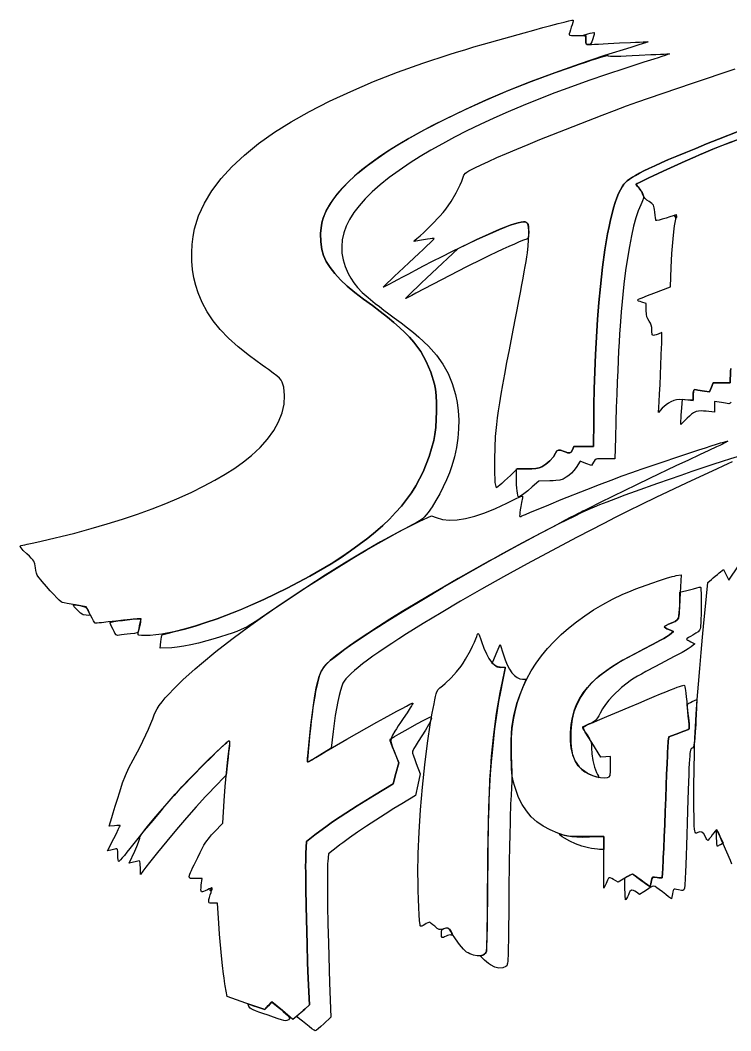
# Model space of a CAD drawing. Header units: millimetres. Extents: x 0 to 200, y 0 to 102.
# Drawn here: x 0.2 to 63.7, y 0.1 to 90.4 of the extents above; entities that cross this region are included whole.
import ezdxf

# ---------------------------------------------------------------- set-up
doc = ezdxf.new("R2010")
doc.units = ezdxf.units.MM
doc.layers.add('C00_ED1C24', color=7, linetype='Continuous', true_color=0xed1c24)
doc.layers.add('C01_120203', color=7, linetype='Continuous', true_color=0x120203)

msp = doc.modelspace()

# ---------------------------------------------------------------- linework, layer by layer
at = {"layer": 'C00_ED1C24'}
for points in [[(10.704, 35.512), (10.715, 35.615), (10.745, 35.793), (10.789, 36.021), (10.841, 36.275), (10.975, 36.9), (10.713, 36.898), (10.624, 36.893), (10.473, 36.882), (10.266, 36.863), (10.013, 36.839), (9.4, 36.776), (8.7, 36.7), (8.015, 36.624), (7.444, 36.561), (7.22, 36.537), (7.047, 36.518), (6.932, 36.507), (6.882, 36.502), (6.826, 36.56), (6.724, 36.719), (6.589, 36.954), (6.438, 37.242), (6.061, 37.983), (5.106, 38.151), (4.717, 38.22), (4.366, 38.284), (4.09, 38.336), (3.928, 38.369), (3.828, 38.428), (3.663, 38.568), (3.442, 38.783), (3.171, 39.064), (2.858, 39.405), (2.509, 39.797), (2.133, 40.232), (1.735, 40.704), (1.68, 40.811), (1.624, 40.988), (1.575, 41.211), (1.539, 41.454), (1.487, 41.805), (1.385, 42.059), (1.294, 42.185), (1.165, 42.327), (0.99, 42.499), (0.761, 42.716), (0.446, 43.022), (0.252, 43.238), (0.172, 43.372), (0.2, 43.433), (0.265, 43.451), (0.392, 43.482), (0.575, 43.525), (0.805, 43.578), (1.377, 43.706), (2.049, 43.854), (5.065, 44.571), (6.523, 44.964), (7.944, 45.377), (9.323, 45.811), (10.659, 46.263), (11.946, 46.731), (13.183, 47.216), (14.365, 47.714), (15.489, 48.226), (16.552, 48.748), (17.551, 49.282), (18.483, 49.823), (19.343, 50.373), (20.129, 50.928), (20.837, 51.488), (21.612, 52.204), (22.276, 52.951), (22.825, 53.721), (23.255, 54.505), (23.563, 55.294), (23.744, 56.081), (23.794, 56.856), (23.708, 57.61), (23.586, 58.034), (23.484, 58.213), (23.329, 58.396), (23.102, 58.602), (22.784, 58.851), (22.357, 59.162), (22.096, 59.346), (21.8, 59.554), (20.654, 60.389), (19.654, 61.19), (18.788, 61.971), (18.045, 62.744), (17.412, 63.523), (16.878, 64.321), (16.431, 65.152), (16.06, 66.028), (15.851, 66.678), (15.689, 67.378), (15.574, 68.111), (15.508, 68.863), (15.491, 69.616), (15.524, 70.356), (15.608, 71.067), (15.743, 71.733), (16.114, 72.897), (16.632, 74.032), (17.296, 75.141), (18.111, 76.227), (19.076, 77.29), (20.195, 78.335), (21.469, 79.362), (22.9, 80.374), (24.383, 81.305), (26.016, 82.226), (27.792, 83.133), (29.7, 84.022), (31.734, 84.89), (33.883, 85.731), (36.14, 86.544), (38.495, 87.323), (39.141, 87.524), (39.877, 87.746), (40.686, 87.986), (41.548, 88.238), (45.178, 89.264), (46.041, 89.501), (46.849, 89.719), (47.586, 89.915), (48.233, 90.083), (48.771, 90.218), (49.183, 90.315), (49.452, 90.369), (49.526, 90.379), (49.558, 90.375), (49.559, 90.313), (49.529, 90.174), (49.475, 89.98), (49.4, 89.751), (49.323, 89.518), (49.259, 89.315), (49.216, 89.163), (49.2, 89.084), (49.259, 89.052), (49.42, 89.025), (49.659, 89.007), (49.95, 89), (50.7, 89), (50.7, 88.6), (50.708, 88.39), (50.739, 88.27), (50.807, 88.216), (50.925, 88.205), (51.022, 88.208), (51.214, 88.217), (51.488, 88.23), (51.833, 88.247), (52.238, 88.268), (52.692, 88.291), (53.7, 88.343), (54.692, 88.393), (55.128, 88.414), (55.508, 88.431), (55.824, 88.444), (56.064, 88.453), (56.218, 88.456), (56.276, 88.454), (56.249, 88.44), (56.161, 88.408), (56.02, 88.359), (55.831, 88.297), (55.335, 88.139), (54.726, 87.95), (52.379, 87.212), (50.114, 86.458), (47.93, 85.687), (45.825, 84.898), (43.796, 84.091), (41.842, 83.264), (39.961, 82.417), (38.15, 81.549), (37, 80.967), (35.912, 80.389), (34.887, 79.815), (33.925, 79.245), (33.025, 78.679), (32.187, 78.117), (31.412, 77.559), (30.699, 77.005), (30.049, 76.455), (29.46, 75.908), (28.934, 75.365), (28.471, 74.827), (28.069, 74.292), (27.73, 73.76), (27.452, 73.233), (27.237, 72.709), (27.15, 72.412), (27.082, 72.076), (27.006, 71.336), (27.013, 70.58), (27.109, 69.9), (27.272, 69.368), (27.518, 68.834), (27.849, 68.296), (28.268, 67.75), (28.775, 67.195), (29.374, 66.629), (30.067, 66.048), (30.854, 65.45), (31.63, 64.88), (32.335, 64.347), (32.974, 63.845), (33.551, 63.37), (34.07, 62.916), (34.535, 62.478), (34.952, 62.051), (35.323, 61.63), (35.947, 60.786), (36.442, 59.904), (36.841, 58.946), (37.179, 57.869), (37.265, 57.427), (37.323, 56.849), (37.354, 56.176), (37.359, 55.45), (37.291, 54.004), (37.219, 53.365), (37.123, 52.839), (36.71, 51.394), (36.175, 50.045), (35.506, 48.774), (35.117, 48.163), (34.689, 47.564), (34.22, 46.975), (33.71, 46.395), (33.155, 45.821), (32.555, 45.251), (31.908, 44.683), (31.212, 44.114), (30.466, 43.542), (29.667, 42.965), (28.827, 42.394), (27.939, 41.825), (26.042, 40.707), (24.027, 39.635), (21.942, 38.63), (19.837, 37.716), (17.762, 36.915), (16.751, 36.565), (15.766, 36.251), (14.814, 35.976), (13.9, 35.745), (12.825, 35.542), (12.288, 35.472), (11.789, 35.426), (11.353, 35.404), (11.009, 35.41), (10.783, 35.445), (10.724, 35.475)], [(23.591, 1.901), (22.65, 2.694), (22.338, 2.345), (22.025, 1.996), (20.338, 2.581), (18.65, 3.165), (18.482, 4.108), (18.451, 4.295), (18.417, 4.535), (18.38, 4.824), (18.341, 5.156), (18.255, 5.929), (18.165, 6.813), (17.988, 8.746), (17.909, 9.713), (17.842, 10.625), (17.782, 11.5), (17.391, 11.5), (17.136, 11.516), (17.063, 11.548), (17.024, 11.605), (17.016, 11.696), (17.036, 11.827), (17.082, 12.006), (17.151, 12.241), (17.218, 12.465), (17.262, 12.631), (17.281, 12.745), (17.272, 12.811), (17.233, 12.835), (17.16, 12.821), (17.051, 12.775), (16.904, 12.702), (16.704, 12.603), (16.553, 12.539), (16.443, 12.513), (16.372, 12.53), (16.332, 12.593), (16.319, 12.707), (16.326, 12.874), (16.35, 13.1), (16.42, 13.7), (15.803, 13.7), (15.56, 13.697), (15.387, 13.707), (15.289, 13.758), (15.268, 13.876), (15.328, 14.09), (15.389, 14.241), (15.472, 14.427), (15.577, 14.65), (15.703, 14.914), (15.853, 15.223), (16.025, 15.58), (16.243, 16.026), (16.427, 16.389), (16.59, 16.688), (16.745, 16.94), (17.073, 17.378), (17.271, 17.601), (17.508, 17.85), (18.282, 18.65), (18.396, 20.641), (18.481, 21.933), (18.587, 23.174), (18.713, 24.37), (18.861, 25.525), (18.884, 25.736), (18.884, 25.884), (18.861, 25.971), (18.815, 26), (18.737, 25.954), (18.579, 25.824), (18.351, 25.617), (18.062, 25.346), (17.722, 25.017), (17.34, 24.643), (16.488, 23.792), (14.701, 21.955), (14.293, 21.524), (13.919, 21.123), (13.589, 20.762), (13.313, 20.45), (13.037, 20.13), (12.72, 19.755), (12.006, 18.898), (11.26, 17.987), (10.573, 17.132), (9.976, 16.387), (9.71, 16.06), (9.475, 15.775), (9.278, 15.54), (9.124, 15.361), (9.021, 15.248), (8.975, 15.207), (8.946, 15.253), (8.922, 15.381), (8.906, 15.574), (8.9, 15.811), (8.899, 15.992), (8.894, 16.132), (8.871, 16.307), (8.818, 16.37), (8.725, 16.354), (8.635, 16.323), (8.518, 16.289), (8.391, 16.256), (8.267, 16.229), (7.984, 16.172), (8.542, 17.284), (8.759, 17.719), (8.936, 18.081), (9.056, 18.332), (9.089, 18.404), (9.1, 18.434), (9.061, 18.444), (8.954, 18.446), (8.797, 18.439), (8.604, 18.423), (8.108, 18.375), (8.355, 19.163), (8.413, 19.351), (8.487, 19.587), (8.664, 20.159), (8.864, 20.805), (9.062, 21.45), (9.321, 22.24), (9.583, 22.923), (9.887, 23.586), (10.27, 24.319), (10.846, 25.42), (11.386, 26.533), (11.625, 27.059), (11.836, 27.545), (12.011, 27.977), (12.143, 28.341), (12.246, 28.586), (12.397, 28.86), (12.597, 29.16), (12.843, 29.487), (13.135, 29.84), (13.472, 30.216), (13.853, 30.615), (14.276, 31.037), (14.741, 31.479), (15.246, 31.942), (15.791, 32.423), (16.374, 32.922), (17.651, 33.971), (19.069, 35.078), (19.989, 35.768), (20.974, 36.484), (22.015, 37.22), (23.101, 37.97), (25.367, 39.481), (27.688, 40.967), (29.981, 42.376), (31.092, 43.035), (32.165, 43.656), (33.189, 44.231), (34.155, 44.754), (35.051, 45.218), (35.869, 45.618), (36.92, 46.114), (37.325, 45.952), (37.882, 45.789), (38.509, 45.72), (39.203, 45.743), (39.964, 45.859), (40.79, 46.067), (41.682, 46.368), (42.638, 46.76), (43.656, 47.245), (44.124, 47.481), (44.479, 47.656), (44.734, 47.775), (44.906, 47.844), (45.009, 47.867), (45.058, 47.85), (45.054, 47.715), (44.968, 47.303), (44.898, 46.95), (44.846, 46.654), (44.81, 46.417), (44.791, 46.236), (44.789, 46.113), (44.804, 46.046), (44.835, 46.034), (44.886, 46.055), (44.986, 46.098), (45.131, 46.158), (45.313, 46.234), (45.767, 46.425), (46.3, 46.649), (47.383, 47.099), (48.51, 47.559), (50.798, 48.47), (51.909, 48.902), (52.965, 49.305), (53.94, 49.669), (54.811, 49.985), (55.232, 50.132), (55.727, 50.304), (56.283, 50.494), (56.888, 50.698), (59.531, 51.579), (60.807, 51.996), (61.387, 52.184), (61.912, 52.353), (62.369, 52.497), (62.745, 52.614), (63.026, 52.699), (63.2, 52.747), (63.334, 52.777), (63.375, 52.776), (63.321, 52.736), (63.169, 52.648), (63.072, 52.596), (62.901, 52.512), (62.667, 52.399), (62.378, 52.261), (61.676, 51.93), (60.869, 51.556), (59.868, 51.09), (58.756, 50.568), (56.384, 49.439), (55.217, 48.878), (54.125, 48.348), (53.154, 47.873), (52.728, 47.662), (52.35, 47.473), (51.754, 47.174), (51.166, 46.88), (50.653, 46.624), (50.446, 46.521), (50.284, 46.44), (50.028, 46.312), (49.7, 46.144), (49.308, 45.941), (48.861, 45.706), (48.365, 45.446), (47.83, 45.163), (46.674, 44.548), (44.247, 43.243), (43.106, 42.623), (42.582, 42.336), (42.1, 42.071), (39.308, 40.502), (37.976, 39.735), (36.693, 38.984), (35.466, 38.253), (34.3, 37.546), (33.201, 36.866), (32.175, 36.216), (31.227, 35.601), (30.363, 35.024), (29.588, 34.489), (28.909, 33.999), (28.332, 33.559), (27.861, 33.171), (27.502, 32.839), (27.262, 32.567), (27.07, 32.237), (26.889, 31.771), (26.718, 31.162), (26.556, 30.401), (26.477, 29.96), (26.399, 29.478), (26.323, 28.953), (26.248, 28.384), (26.174, 27.771), (26.1, 27.112), (26.026, 26.406), (25.953, 25.652), (25.901, 25.068), (25.863, 24.585), (25.851, 24.397), (25.844, 24.252), (25.842, 24.158), (25.846, 24.121), (25.875, 24.128), (25.948, 24.163), (26.203, 24.3), (26.571, 24.512), (27.015, 24.778), (27.517, 25.08), (28.081, 25.414), (29.342, 26.147), (32.039, 27.676), (32.674, 28.03), (33.269, 28.358), (33.809, 28.653), (34.283, 28.907), (34.677, 29.114), (34.979, 29.267), (35.175, 29.358), (35.253, 29.38), (35.243, 29.345), (35.197, 29.259), (35.121, 29.127), (35.016, 28.957), (34.738, 28.521), (34.391, 27.995), (34.155, 27.644), (33.95, 27.341), (33.776, 27.08), (33.63, 26.857), (33.42, 26.5), (33.308, 26.226), (33.281, 25.989), (33.327, 25.746), (33.435, 25.451), (33.591, 25.061), (33.993, 24.034), (33.738, 23.092), (33.484, 22.15), (31.817, 21.151), (30.262, 20.192), (28.764, 19.22), (28.081, 18.759), (27.464, 18.329), (26.931, 17.943), (26.5, 17.611), (25.75, 17.01), (25.691, 15.98), (25.68, 15.695), (25.674, 15.297), (25.671, 14.797), (25.673, 14.21), (25.678, 13.546), (25.686, 12.819), (25.712, 11.223), (25.794, 7.815), (25.846, 6.201), (25.874, 5.46), (25.903, 4.78), (26.011, 2.409), (25.63, 2.07), (25.454, 1.913), (25.256, 1.738), (25.06, 1.566), (24.891, 1.419), (24.532, 1.108)], [(52.308, 15.15), (52.3, 17.45), (50.675, 17.452), (50.156, 17.453), (49.747, 17.459), (49.423, 17.472), (49.159, 17.496), (48.709, 17.587), (48.473, 17.661), (48.196, 17.758), (47.508, 18.041), (46.885, 18.38), (46.326, 18.775), (45.829, 19.228), (45.394, 19.741), (45.017, 20.314), (44.699, 20.95), (44.437, 21.65), (44.323, 22.011), (44.237, 22.305), (44.128, 22.838), (44.097, 23.149), (44.074, 23.539), (44.055, 24.044), (44.045, 24.351), (44.035, 24.7), (44.022, 25.4), (44.029, 26.039), (44.055, 26.63), (44.104, 27.186), (44.274, 28.253), (44.551, 29.349), (44.797, 30.099), (45.092, 30.833), (45.436, 31.552), (45.829, 32.255), (46.268, 32.94), (46.755, 33.607), (47.287, 34.255), (47.864, 34.883), (48.485, 35.49), (49.149, 36.076), (49.856, 36.64), (50.605, 37.18), (51.394, 37.697), (52.224, 38.189), (53.093, 38.654), (54, 39.094), (54.529, 39.323), (55.165, 39.577), (56.583, 40.096), (57.278, 40.332), (57.906, 40.532), (58.422, 40.679), (58.624, 40.729), (58.782, 40.76), (59.214, 40.828), (59.143, 39.239), (59.111, 38.588), (59.075, 37.989), (59.041, 37.508), (59.025, 37.334), (59.011, 37.214), (58.965, 36.961), (58.874, 36.801), (58.681, 36.675), (58.527, 36.605), (58.325, 36.521), (58.082, 36.416), (57.884, 36.32), (57.749, 36.244), (57.7, 36.198), (57.732, 36.157), (57.82, 36.096), (57.951, 36.023), (58.11, 35.946), (58.52, 35.761), (58.185, 35.484), (58.077, 35.407), (57.897, 35.296), (57.655, 35.155), (57.361, 34.99), (56.653, 34.607), (55.85, 34.191), (55.183, 33.846), (54.567, 33.517), (54, 33.2), (53.479, 32.893), (53.002, 32.595), (52.566, 32.303), (51.806, 31.729), (51.18, 31.155), (50.668, 30.564), (50.248, 29.939), (49.902, 29.263), (49.634, 28.588), (49.466, 27.939), (49.378, 27.224), (49.36, 26.813), (49.355, 26.35), (49.365, 25.876), (49.394, 25.461), (49.444, 25.093), (49.518, 24.766), (49.747, 24.197), (50.1, 23.681), (50.33, 23.452), (50.618, 23.242), (50.948, 23.058), (51.302, 22.906), (51.665, 22.792), (52.02, 22.722), (52.352, 22.703), (52.643, 22.739), (52.79, 22.793), (52.866, 22.915), (52.885, 23.028), (52.895, 23.191), (52.899, 23.415), (52.9, 23.709), (52.9, 24.613), (52.478, 24.582), (52.056, 24.55), (51.234, 25.85), (50.915, 26.359), (50.652, 26.784), (50.55, 26.951), (50.473, 27.08), (50.424, 27.166), (50.406, 27.204), (50.449, 27.233), (50.575, 27.297), (50.775, 27.391), (51.041, 27.512), (51.362, 27.655), (51.731, 27.816), (52.575, 28.177), (53.635, 28.625), (54.583, 29.025), (55.425, 29.379), (56.167, 29.691), (56.815, 29.961), (57.376, 30.193), (57.855, 30.39), (58.258, 30.553), (58.592, 30.686), (58.864, 30.79), (59.078, 30.869), (59.242, 30.924), (59.361, 30.958), (59.441, 30.973), (59.512, 30.959), (59.554, 30.824), (59.576, 30.695), (59.602, 30.511), (59.632, 30.26), (59.668, 29.932), (59.712, 29.516), (59.764, 29), (59.791, 28.735), (59.825, 28.421), (59.862, 28.096), (59.897, 27.8), (59.924, 27.542), (59.941, 27.321), (59.945, 27.16), (59.936, 27.083), (59.851, 27.032), (59.646, 26.941), (59.354, 26.825), (59.003, 26.696), (58.109, 26.376), (58.057, 25.963), (58.051, 25.89), (58.042, 25.761), (58.032, 25.576), (58.02, 25.341), (58.006, 25.058), (57.991, 24.73), (57.957, 23.953), (57.919, 23.036), (57.877, 22.004), (57.834, 20.884), (57.789, 19.7), (57.744, 18.523), (57.7, 17.423), (57.658, 16.423), (57.618, 15.548), (57.6, 15.165), (57.582, 14.822), (57.566, 14.522), (57.552, 14.269), (57.539, 14.065), (57.528, 13.913), (57.518, 13.817), (57.511, 13.78), (57.458, 13.759), (57.358, 13.755), (57.225, 13.767), (57.074, 13.795), (56.826, 13.841), (56.688, 13.812), (56.611, 13.669), (56.581, 13.543), (56.548, 13.374), (56.516, 13.229), (56.482, 13.11), (56.45, 13.03), (56.423, 13), (56.344, 13.043), (56.169, 13.162), (55.925, 13.336), (55.637, 13.55), (55.348, 13.764), (55.102, 13.938), (54.924, 14.057), (54.841, 14.1), (54.77, 14.072), (54.623, 13.995), (54.422, 13.882), (54.189, 13.743), (53.601, 13.386), (53.185, 13.618), (53.019, 13.701), (52.879, 13.753), (52.779, 13.771), (52.732, 13.75), (52.702, 13.68), (52.65, 13.562), (52.582, 13.413), (52.505, 13.25), (52.316, 12.85)], [(40.668, 6.85), (40.506, 6.912), (40.336, 6.987), (40.178, 7.066), (40.052, 7.14), (39.917, 7.246), (39.759, 7.399), (39.404, 7.813), (39.044, 8.306), (38.738, 8.803), (38.64, 8.98), (38.556, 9.112), (38.399, 9.26), (38.206, 9.276), (37.913, 9.19), (37.73, 9.139), (37.584, 9.151), (37.425, 9.246), (37.198, 9.44), (37.037, 9.58), (36.895, 9.694), (36.785, 9.771), (36.725, 9.8), (36.669, 9.783), (36.573, 9.739), (36.45, 9.674), (36.314, 9.594), (36.179, 9.519), (36.061, 9.464), (35.973, 9.436), (35.927, 9.44), (35.91, 9.487), (35.892, 9.59), (35.874, 9.746), (35.856, 9.948), (35.82, 10.473), (35.786, 11.122), (35.755, 11.856), (35.731, 12.633), (35.714, 13.411), (35.706, 14.15), (35.73, 15.945), (35.807, 17.861), (35.933, 19.85), (36.104, 21.868), (36.314, 23.868), (36.561, 25.805), (36.839, 27.633), (36.988, 28.491), (37.144, 29.305), (37.22, 29.676), (37.285, 29.97), (37.343, 30.199), (37.399, 30.374), (37.516, 30.604), (37.67, 30.75), (37.898, 30.927), (38.146, 31.141), (38.668, 31.639), (39.162, 32.171), (39.556, 32.664), (39.748, 32.951), (39.96, 33.298), (40.392, 34.076), (40.588, 34.461), (40.756, 34.813), (40.882, 35.109), (40.954, 35.325), (40.986, 35.432), (41.022, 35.519), (41.059, 35.578), (41.091, 35.6), (41.136, 35.543), (41.208, 35.387), (41.297, 35.157), (41.393, 34.875), (41.599, 34.292), (41.818, 33.789), (42.048, 33.369), (42.287, 33.033), (42.534, 32.783), (42.787, 32.622), (43.045, 32.551), (43.305, 32.572), (43.425, 32.596), (43.485, 32.576), (43.496, 32.496), (43.47, 32.341), (43.255, 31.313), (43.072, 30.384), (42.914, 29.525), (42.778, 28.705), (42.551, 27.071), (42.451, 26.198), (42.354, 25.25), (42.25, 24.115), (42.165, 23.042), (42.098, 21.958), (42.046, 20.791), (42.024, 20.154), (42.005, 19.468), (41.989, 18.724), (41.974, 17.915), (41.961, 17.029), (41.95, 16.059), (41.939, 14.995), (41.929, 13.828), (41.922, 12.98), (41.914, 12.195), (41.907, 11.471), (41.899, 10.807), (41.89, 10.201), (41.881, 9.652), (41.872, 9.16), (41.862, 8.723), (41.852, 8.339), (41.841, 8.008), (41.829, 7.727), (41.817, 7.497), (41.805, 7.316), (41.792, 7.182), (41.778, 7.095), (41.763, 7.052), (41.571, 6.895), (41.3, 6.804), (40.987, 6.786)]]:
    msp.add_lwpolyline(points, close=True, dxfattribs=at)
for points in [[(64.363, 80.459), (62.55, 79.748), (61.486, 79.323), (60.513, 78.929), (59.626, 78.566), (58.821, 78.232), (58.094, 77.924), (57.442, 77.64), (56.859, 77.379), (56.343, 77.138), (55.889, 76.916), (55.492, 76.711), (55.15, 76.521), (54.857, 76.344), (54.611, 76.177), (54.406, 76.02), (54.105, 75.725), (53.944, 75.501), (53.785, 75.226), (53.629, 74.899), (53.477, 74.522), (53.328, 74.097), (53.183, 73.625), (53.042, 73.107), (52.905, 72.545), (52.773, 71.939), (52.646, 71.291), (52.408, 69.876), (52.194, 68.309), (52.006, 66.6), (51.874, 65.152), (51.756, 63.642), (51.566, 60.528), (51.444, 57.444), (51.412, 55.971), (51.401, 54.575), (51.4, 52.3), (50.512, 52.3), (49.624, 52.3), (49.5, 52), (49.396, 51.803), (49.268, 51.718), (49.072, 51.737), (48.935, 51.782), (48.765, 51.85), (48.452, 51.964), (48.245, 51.983), (48.108, 51.899), (48.002, 51.705), (47.802, 51.369), (47.494, 51.021), (47.13, 50.712), (46.758, 50.49), (46.521, 50.404), (46.242, 50.346), (45.897, 50.313), (45.465, 50.302), (44.579, 50.3), (43.965, 49.711), (43.701, 49.461), (43.437, 49.217), (43.203, 49.006), (43.03, 48.856), (42.711, 48.591), (42.63, 48.971), (42.614, 49.085), (42.6, 49.264), (42.587, 49.499), (42.577, 49.782), (42.563, 50.452), (42.561, 51.2), (42.637, 53.187), (42.741, 54.259), (42.814, 54.85), (42.904, 55.491), (43.012, 56.191), (43.14, 56.961), (43.288, 57.811), (43.458, 58.751), (43.652, 59.79), (43.871, 60.939), (44.117, 62.208), (44.392, 63.606), (44.568, 64.504), (44.727, 65.321), (44.869, 66.065), (44.997, 66.738), (45.109, 67.347), (45.207, 67.896), (45.293, 68.391), (45.366, 68.836), (45.427, 69.237), (45.478, 69.597), (45.55, 70.22), (45.589, 70.744), (45.6, 71.21), (45.595, 71.574), (45.578, 71.858), (45.543, 72.069), (45.485, 72.216), (45.398, 72.309), (45.279, 72.355), (45.121, 72.363), (44.919, 72.343), (44.66, 72.29), (44.338, 72.199), (43.951, 72.068), (43.497, 71.896), (42.972, 71.682), (42.374, 71.424), (41.701, 71.123), (40.95, 70.777), (40.309, 70.472), (39.55, 70.102), (38.713, 69.689), (37.843, 69.253), (36.979, 68.815), (36.164, 68.396), (35.441, 68.018), (35.126, 67.851), (34.85, 67.702), (34.331, 67.419), (33.878, 67.175), (33.492, 66.969), (33.174, 66.802), (32.924, 66.674), (32.745, 66.586), (32.636, 66.538), (32.6, 66.532), (32.647, 66.584), (32.781, 66.717), (32.993, 66.921), (33.274, 67.189), (33.614, 67.51), (34.004, 67.876), (34.434, 68.279), (34.895, 68.708), (35.355, 69.138), (35.784, 69.54), (36.17, 69.906), (36.506, 70.226), (36.782, 70.492), (36.989, 70.695), (37.117, 70.826), (37.157, 70.876), (37.104, 70.88), (36.977, 70.87), (36.792, 70.849), (36.562, 70.818), (36.03, 70.736), (35.5, 70.641), (35.375, 70.622), (35.345, 70.643), (35.418, 70.72), (35.6, 70.867), (35.893, 71.11), (36.228, 71.411), (36.954, 72.12), (37.65, 72.86), (37.946, 73.201), (38.186, 73.5), (38.657, 74.185), (39.104, 74.944), (39.473, 75.677), (39.611, 76.002), (39.708, 76.283), (39.801, 76.536), (39.954, 76.723), (40.081, 76.815), (40.256, 76.919), (40.491, 77.043), (40.796, 77.198), (41.339, 77.461), (41.999, 77.765), (42.761, 78.105), (43.614, 78.474), (44.544, 78.869), (45.54, 79.283), (46.588, 79.713), (47.676, 80.153), (52.174, 81.91), (53.272, 82.323), (54.334, 82.716), (55.348, 83.084), (56.3, 83.42), (60.217, 84.764), (64.029, 86.027)], [(63.652, 59.269), (63.639, 59.025), (63.581, 58), (62.832, 58), (62.084, 58), (61.923, 57.591), (61.763, 57.183), (61.306, 57.245), (61.108, 57.274), (60.903, 57.305), (60.718, 57.336), (60.575, 57.362), (60.418, 57.384), (60.336, 57.344), (60.305, 57.204), (60.3, 56.924), (60.3, 56.433), (59.519, 56.478), (59.099, 56.494), (58.798, 56.475), (58.552, 56.413), (58.294, 56.298), (58.096, 56.182), (57.885, 56.032), (57.686, 55.869), (57.524, 55.711), (57.198, 55.35), (57.252, 56.3), (57.289, 56.991), (57.329, 57.809), (57.41, 59.583), (57.445, 60.421), (57.474, 61.146), (57.485, 61.448), (57.493, 61.699), (57.498, 61.892), (57.5, 62.02), (57.5, 62.49), (57.153, 62.345), (56.982, 62.276), (56.85, 62.233), (56.753, 62.218), (56.684, 62.235), (56.64, 62.287), (56.614, 62.376), (56.603, 62.507), (56.6, 62.681), (56.587, 62.923), (56.544, 63.13), (56.467, 63.316), (56.35, 63.5), (56.225, 63.695), (56.149, 63.893), (56.111, 64.133), (56.1, 64.454), (56.1, 65.068), (55.7, 65.188), (55.545, 65.24), (55.418, 65.294), (55.333, 65.342), (55.302, 65.379), (55.332, 65.405), (55.419, 65.45), (55.555, 65.513), (55.736, 65.591), (56.204, 65.782), (56.777, 66.003), (58.25, 66.555), (58.314, 68.303), (58.343, 68.905), (58.385, 69.55), (58.499, 70.858), (58.565, 71.465), (58.633, 72.006), (58.701, 72.451), (58.766, 72.775), (58.785, 72.862), (58.793, 72.934), (58.792, 72.982), (58.78, 73), (58.695, 72.977), (58.495, 72.914), (58.21, 72.821), (57.87, 72.707), (57.531, 72.598), (57.246, 72.52), (57.048, 72.479), (56.964, 72.482), (56.943, 72.562), (56.915, 72.731), (56.884, 72.962), (56.854, 73.233), (56.829, 73.455), (56.805, 73.627), (56.736, 73.86), (56.6, 74.014), (56.356, 74.173), (56.158, 74.31), (56.002, 74.456), (55.884, 74.615), (55.803, 74.791), (55.734, 74.952), (55.638, 75.125), (55.53, 75.289), (55.421, 75.424), (55.325, 75.533), (55.252, 75.628), (55.211, 75.699), (55.207, 75.734), (55.28, 75.778), (55.437, 75.859), (55.668, 75.973), (55.965, 76.116), (56.317, 76.284), (56.717, 76.471), (57.617, 76.89), (59.562, 77.777), (60.457, 78.176), (60.852, 78.35), (61.2, 78.5), (62.053, 78.858), (62.855, 79.182), (63.604, 79.469), (64.293, 79.72)], [(63.756, 14.995), (63.613, 15.324), (63.295, 16.064), (62.975, 16.802), (62.831, 17.13), (62.702, 17.419), (62.591, 17.662), (62.503, 17.85), (62.441, 17.975), (62.409, 18.029), (62.352, 18.021), (62.254, 17.938), (62.129, 17.796), (61.991, 17.607), (61.854, 17.412), (61.733, 17.252), (61.642, 17.143), (61.593, 17.103), (61.56, 17.127), (61.511, 17.194), (61.453, 17.294), (61.393, 17.417), (61.24, 17.683), (61.072, 17.841), (60.892, 17.889), (60.702, 17.825), (60.594, 17.767), (60.524, 17.767), (60.474, 17.833), (60.427, 17.975), (60.406, 18.127), (60.389, 18.409), (60.375, 18.805), (60.365, 19.3), (60.358, 19.877), (60.355, 20.523), (60.358, 21.952), (60.373, 23.465), (60.4, 24.935), (60.417, 25.616), (60.437, 26.238), (60.459, 26.789), (60.484, 27.25), (60.561, 28.402), (60.654, 29.688), (60.76, 31.062), (60.875, 32.481), (60.995, 33.899), (61.116, 35.272), (61.236, 36.556), (61.349, 37.706), (61.6, 40.15), (61.925, 40.432), (62.08, 40.565), (62.263, 40.719), (62.451, 40.874), (62.621, 41.012), (62.991, 41.31), (63.229, 40.841), (63.468, 40.372), (64.339, 41.637)]]:
    msp.add_lwpolyline(points, dxfattribs=at)
at = {"layer": 'C01_120203'}
for points in [[(50.7, 88.6), (50.692, 88.794), (50.663, 88.918), (50.61, 88.986), (50.525, 89.009), (50.499, 89.024), (50.559, 89.058), (50.692, 89.107), (50.887, 89.164), (51.098, 89.218), (51.276, 89.256), (51.403, 89.277), (51.459, 89.274), (51.46, 89.22), (51.435, 89.097), (51.39, 88.924), (51.328, 88.72), (51.235, 88.458), (51.149, 88.299), (51.054, 88.221), (50.931, 88.2), (50.809, 88.213), (50.739, 88.268), (50.708, 88.389)], [(12.738, 34.855), (12.767, 35.085), (12.797, 35.279), (12.824, 35.417), (12.844, 35.477), (12.874, 35.49), (12.944, 35.512), (13.189, 35.577), (13.542, 35.665), (13.966, 35.765), (14.857, 35.988), (15.791, 36.256), (16.762, 36.565), (17.763, 36.913), (19.827, 37.711), (21.931, 38.627), (24.021, 39.634), (26.042, 40.71), (27.942, 41.828), (28.83, 42.396), (29.667, 42.965), (30.466, 43.542), (31.212, 44.114), (31.908, 44.683), (32.555, 45.251), (33.155, 45.821), (33.71, 46.395), (34.22, 46.975), (34.689, 47.564), (35.117, 48.163), (35.506, 48.774), (36.175, 50.045), (36.71, 51.394), (37.123, 52.839), (37.219, 53.365), (37.291, 54.004), (37.359, 55.45), (37.354, 56.176), (37.323, 56.849), (37.265, 57.427), (37.179, 57.869), (36.841, 58.946), (36.442, 59.904), (35.947, 60.786), (35.323, 61.63), (34.952, 62.051), (34.535, 62.478), (34.07, 62.916), (33.551, 63.37), (32.974, 63.845), (32.335, 64.347), (31.63, 64.88), (30.854, 65.45), (30.067, 66.048), (29.374, 66.629), (28.775, 67.195), (28.268, 67.75), (27.849, 68.296), (27.518, 68.834), (27.272, 69.368), (27.109, 69.9), (27.013, 70.58), (27.006, 71.336), (27.082, 72.076), (27.15, 72.412), (27.237, 72.709), (27.511, 73.352), (27.884, 74.005), (28.353, 74.667), (28.92, 75.338), (29.583, 76.017), (30.342, 76.703), (31.197, 77.397), (32.146, 78.096), (32.731, 78.497), (33.365, 78.906), (34.044, 79.324), (34.765, 79.749), (36.327, 80.614), (38.029, 81.491), (39.85, 82.37), (41.768, 83.239), (43.763, 84.087), (45.813, 84.906), (46.857, 85.3), (47.983, 85.708), (49.123, 86.109), (50.21, 86.479), (50.713, 86.645), (51.177, 86.796), (51.595, 86.928), (51.959, 87.038), (52.259, 87.124), (52.487, 87.183), (52.635, 87.212), (52.695, 87.208), (52.754, 87.188), (52.899, 87.176), (53.128, 87.17), (53.439, 87.172), (53.83, 87.181), (54.297, 87.197), (54.838, 87.219), (55.451, 87.249), (56.499, 87.301), (56.959, 87.323), (57.36, 87.341), (57.693, 87.354), (57.946, 87.364), (58.107, 87.368), (58.166, 87.367), (58.123, 87.348), (57.992, 87.302), (57.781, 87.231), (57.501, 87.138), (57.161, 87.028), (56.77, 86.902), (55.873, 86.617), (54.19, 86.077), (52.554, 85.533), (50.967, 84.985), (49.429, 84.433), (47.94, 83.878), (46.501, 83.319), (45.113, 82.758), (43.776, 82.195), (42.491, 81.629), (41.258, 81.061), (40.079, 80.492), (38.954, 79.921), (37.883, 79.348), (36.867, 78.775), (35.907, 78.202), (35.003, 77.628), (34.03, 76.967), (33.143, 76.316), (32.341, 75.675), (31.625, 75.043), (30.994, 74.419), (30.446, 73.801), (29.982, 73.188), (29.6, 72.58), (29.301, 71.975), (29.084, 71.373), (28.947, 70.772), (28.891, 70.172), (28.915, 69.571), (29.019, 68.968), (29.201, 68.363), (29.461, 67.754), (29.694, 67.325), (29.972, 66.912), (30.313, 66.498), (30.734, 66.065), (31.255, 65.597), (31.892, 65.075), (32.259, 64.79), (32.663, 64.484), (33.105, 64.157), (33.588, 63.805), (34.208, 63.348), (34.782, 62.907), (35.31, 62.48), (35.795, 62.064), (36.646, 61.255), (37.351, 60.457), (37.927, 59.649), (38.393, 58.81), (38.764, 57.918), (39.06, 56.95), (39.209, 56.241), (39.303, 55.486), (39.342, 54.695), (39.327, 53.879), (39.258, 53.048), (39.136, 52.211), (38.961, 51.379), (38.733, 50.563), (38.522, 49.955), (38.266, 49.325), (37.652, 48.065), (37.311, 47.466), (36.96, 46.908), (36.606, 46.408), (36.259, 45.981), (36.101, 45.844), (35.847, 45.669), (35.533, 45.479), (35.192, 45.296), (34.53, 44.957), (33.835, 44.589), (32.359, 43.773), (30.785, 42.863), (29.134, 41.869), (27.426, 40.805), (25.681, 39.683), (22.162, 37.316), (21.606, 36.932), (21.154, 36.628), (20.78, 36.389), (20.455, 36.198), (19.847, 35.906), (19.509, 35.773), (19.112, 35.629), (17.59, 35.135), (16.111, 34.735), (15.42, 34.579), (14.781, 34.457), (14.206, 34.371), (13.709, 34.326), (12.669, 34.27)], [(34.6, 65.527), (34.648, 65.58), (34.785, 65.717), (35.001, 65.929), (35.288, 66.206), (35.635, 66.539), (36.033, 66.919), (36.472, 67.337), (36.943, 67.782), (39.285, 69.998), (40.968, 70.784), (41.712, 71.128), (42.38, 71.427), (42.975, 71.683), (43.498, 71.896), (43.952, 72.068), (44.338, 72.199), (44.66, 72.29), (44.919, 72.343), (45.113, 72.362), (45.268, 72.356), (45.387, 72.317), (45.475, 72.242), (45.536, 72.123), (45.574, 71.956), (45.594, 71.734), (45.6, 71.453), (45.592, 71.176), (45.564, 70.995), (45.511, 70.888), (45.425, 70.832), (45.12, 70.719), (44.75, 70.568), (44.32, 70.383), (43.834, 70.166), (43.298, 69.92), (42.716, 69.647), (42.095, 69.35), (41.438, 69.031), (40.039, 68.336), (38.56, 67.584), (35.525, 65.985), (35.166, 65.795), (34.872, 65.645), (34.673, 65.55), (34.619, 65.529)], [(58.664, 72.85), (58.649, 72.908), (58.652, 72.956), (58.67, 72.988), (58.703, 73), (58.741, 72.988), (58.772, 72.956), (58.792, 72.908), (58.8, 72.85), (58.797, 72.792), (58.788, 72.744), (58.776, 72.712), (58.761, 72.7), (58.741, 72.712), (58.716, 72.744), (58.689, 72.792)], [(51.333, 22.885), (50.824, 23.111), (50.389, 23.41), (50.028, 23.783), (49.741, 24.23), (49.528, 24.751), (49.389, 25.344), (49.325, 26.011), (49.335, 26.75), (49.399, 27.451), (49.508, 28.093), (49.664, 28.687), (49.874, 29.243), (50.14, 29.77), (50.468, 30.279), (50.861, 30.781), (51.325, 31.284), (51.667, 31.608), (52.059, 31.934), (52.507, 32.267), (53.019, 32.611), (53.602, 32.97), (54.264, 33.351), (55.011, 33.756), (55.85, 34.191), (56.653, 34.607), (57.361, 34.99), (57.655, 35.155), (57.897, 35.296), (58.077, 35.407), (58.185, 35.484), (58.52, 35.761), (58.11, 35.946), (57.951, 36.023), (57.82, 36.096), (57.732, 36.157), (57.7, 36.198), (57.749, 36.244), (57.884, 36.32), (58.082, 36.416), (58.325, 36.521), (58.526, 36.605), (58.68, 36.674), (58.874, 36.801), (58.967, 36.961), (59.018, 37.213), (59.044, 37.447), (59.067, 37.76), (59.084, 38.112), (59.093, 38.461), (59.1, 39.272), (59.975, 39.501), (60.322, 39.59), (60.62, 39.665), (60.837, 39.718), (60.942, 39.74), (60.961, 39.705), (60.976, 39.601), (60.988, 39.438), (60.998, 39.224), (61.008, 38.681), (61.008, 38.045), (60.997, 37.389), (60.977, 36.785), (60.964, 36.525), (60.949, 36.306), (60.931, 36.135), (60.912, 36.023), (60.849, 35.88), (60.73, 35.746), (60.542, 35.609), (60.271, 35.458), (60.049, 35.34), (59.868, 35.233), (59.745, 35.15), (59.7, 35.102), (59.73, 35.063), (59.81, 35.003), (59.929, 34.933), (60.075, 34.858), (60.45, 34.679), (60.121, 34.404), (60.014, 34.328), (59.834, 34.216), (59.591, 34.075), (59.295, 33.909), (58.582, 33.524), (57.771, 33.104), (56.911, 32.656), (56.061, 32.193), (55.672, 31.974), (55.322, 31.771), (55.023, 31.592), (54.789, 31.443), (53.897, 30.777), (53.101, 30.031), (52.753, 29.643), (52.445, 29.252), (52.182, 28.864), (51.97, 28.484), (51.851, 28.247), (51.753, 28.064), (51.574, 27.817), (51.352, 27.66), (51.199, 27.589), (51.004, 27.51), (50.769, 27.414), (50.577, 27.329), (50.448, 27.266), (50.4, 27.232), (50.433, 27.166), (50.523, 27.012), (50.655, 26.794), (50.817, 26.534), (51.033, 26.174), (51.156, 25.905), (51.209, 25.664), (51.212, 25.389), (51.229, 24.833), (51.317, 24.238), (51.465, 23.666), (51.659, 23.181), (51.752, 22.995), (51.824, 22.842), (51.868, 22.74), (51.877, 22.703), (51.826, 22.719), (51.706, 22.758), (51.536, 22.816)], [(5.8, 37.273), (5.699, 37.318), (5.563, 37.414), (5.25, 37.696), (4.993, 37.986), (4.926, 38.094), (4.922, 38.154), (4.977, 38.156), (5.106, 38.144), (5.29, 38.118), (5.51, 38.083), (5.814, 38.02), (6.005, 37.944), (6.13, 37.827), (6.235, 37.639), (6.299, 37.501), (6.352, 37.381), (6.387, 37.292), (6.4, 37.247), (6.362, 37.22), (6.247, 37.215), (6.06, 37.233)], [(8.474, 35.946), (8.368, 36.169), (8.281, 36.363), (8.222, 36.508), (8.2, 36.582), (8.224, 36.597), (8.291, 36.615), (8.536, 36.66), (8.891, 36.713), (9.314, 36.767), (10.188, 36.861), (10.554, 36.891), (10.814, 36.901), (10.908, 36.877), (10.929, 36.832), (10.931, 36.75), (10.916, 36.621), (10.881, 36.433), (10.826, 36.176), (10.751, 35.839), (10.702, 35.727), (10.59, 35.654), (10.378, 35.603), (10.027, 35.561), (9.74, 35.531), (9.46, 35.498), (9.219, 35.467), (9.049, 35.441), (8.876, 35.424), (8.752, 35.477), (8.633, 35.638), (8.561, 35.771)], [(42.195, 5.986), (42.004, 6.116), (41.814, 6.26), (41.646, 6.401), (41.523, 6.519), (41.297, 6.766), (41.546, 6.88), (41.646, 6.942), (41.736, 7.027), (41.805, 7.124), (41.843, 7.222), (41.848, 7.279), (41.854, 7.4), (41.86, 7.583), (41.866, 7.823), (41.872, 8.118), (41.878, 8.463), (41.884, 8.856), (41.891, 9.292), (41.903, 10.283), (41.916, 11.408), (41.927, 12.64), (41.937, 13.95), (41.952, 15.669), (41.973, 17.253), (42.001, 18.714), (42.037, 20.066), (42.081, 21.32), (42.136, 22.489), (42.202, 23.587), (42.28, 24.625), (42.476, 26.574), (42.733, 28.438), (43.06, 30.318), (43.252, 31.296), (43.464, 32.315), (43.487, 32.461), (43.462, 32.539), (43.368, 32.57), (43.186, 32.571), (43.035, 32.581), (42.871, 32.616), (42.716, 32.668), (42.587, 32.735), (42.324, 32.907), (42.682, 33.765), (43.039, 34.622), (43.305, 33.77), (43.483, 33.252), (43.676, 32.797), (43.881, 32.407), (44.097, 32.085), (44.322, 31.832), (44.557, 31.648), (44.799, 31.537), (45.047, 31.5), (45.378, 31.5), (45.043, 30.725), (44.767, 30.03), (44.536, 29.327), (44.349, 28.61), (44.206, 27.87), (44.105, 27.1), (44.044, 26.292), (44.023, 25.437), (44.04, 24.529), (44.054, 24.154), (44.067, 23.824), (44.085, 23.275), (44.095, 22.836), (44.095, 22.46), (44.067, 21.709), (44.037, 21.242), (43.996, 20.65), (43.985, 20.463), (43.974, 20.214), (43.962, 19.908), (43.95, 19.548), (43.939, 19.139), (43.927, 18.685), (43.904, 17.658), (43.883, 16.5), (43.863, 15.244), (43.832, 12.571), (43.821, 11.422), (43.812, 10.415), (43.803, 9.54), (43.794, 8.788), (43.786, 8.15), (43.776, 7.614), (43.766, 7.173), (43.754, 6.816), (43.74, 6.534), (43.724, 6.317), (43.706, 6.156), (43.685, 6.041), (43.633, 5.909), (43.564, 5.846), (43.279, 5.724), (42.94, 5.709), (42.571, 5.797)], [(54.2, 12.784), (54.2, 13.769), (54.534, 13.949), (54.868, 14.128), (55.618, 13.564), (55.914, 13.345), (56.164, 13.166), (56.342, 13.045), (56.423, 13), (56.45, 13.03), (56.482, 13.11), (56.516, 13.229), (56.548, 13.374), (56.581, 13.543), (56.611, 13.669), (56.688, 13.812), (56.826, 13.841), (57.074, 13.795), (57.225, 13.767), (57.358, 13.755), (57.458, 13.759), (57.511, 13.78), (57.518, 13.817), (57.528, 13.913), (57.539, 14.065), (57.552, 14.269), (57.566, 14.522), (57.582, 14.822), (57.6, 15.165), (57.618, 15.548), (57.658, 16.423), (57.7, 17.423), (57.744, 18.523), (57.789, 19.7), (57.834, 20.884), (57.877, 22.004), (57.919, 23.036), (57.957, 23.953), (57.991, 24.73), (58.006, 25.058), (58.02, 25.341), (58.032, 25.576), (58.042, 25.761), (58.051, 25.89), (58.057, 25.963), (58.109, 26.376), (59.003, 26.696), (59.354, 26.825), (59.646, 26.941), (59.85, 27.032), (59.935, 27.083), (59.94, 27.192), (59.925, 27.439), (59.895, 27.787), (59.85, 28.2), (59.806, 28.611), (59.775, 28.953), (59.759, 29.192), (59.763, 29.291), (59.809, 29.321), (59.91, 29.374), (60.049, 29.442), (60.213, 29.517), (60.629, 29.703), (60.561, 28.327), (60.539, 27.874), (60.518, 27.47), (60.498, 27.111), (60.479, 26.795), (60.442, 26.281), (60.404, 25.905), (60.363, 25.646), (60.317, 25.481), (60.261, 25.39), (60.194, 25.348), (60.117, 25.298), (60.055, 25.157), (60.028, 25.032), (60.003, 24.859), (59.98, 24.629), (59.958, 24.335), (59.936, 23.968), (59.914, 23.52), (59.891, 22.982), (59.867, 22.345), (59.842, 21.602), (59.814, 20.744), (59.783, 19.763), (59.748, 18.65), (59.716, 17.635), (59.684, 16.667), (59.653, 15.769), (59.623, 14.965), (59.596, 14.275), (59.573, 13.723), (59.563, 13.506), (59.554, 13.332), (59.546, 13.204), (59.54, 13.125), (59.504, 12.836), (59.458, 12.685), (59.378, 12.635), (59.243, 12.65), (58.988, 12.703), (58.801, 12.739), (58.67, 12.754), (58.584, 12.742), (58.531, 12.7), (58.499, 12.624), (58.478, 12.508), (58.455, 12.349), (58.425, 12.175), (58.394, 12.032), (58.365, 11.935), (58.342, 11.9), (58.265, 11.948), (58.087, 12.077), (57.836, 12.269), (57.537, 12.504), (57.261, 12.727), (57.058, 12.886), (56.901, 12.982), (56.763, 13.015), (56.619, 12.985), (56.441, 12.893), (56.203, 12.739), (55.88, 12.523), (55.509, 12.28), (55.214, 12.49), (55.073, 12.585), (54.958, 12.649), (54.783, 12.672), (54.645, 12.544), (54.576, 12.419), (54.5, 12.25), (54.421, 12.075), (54.348, 11.932), (54.29, 11.836), (54.254, 11.8), (54.233, 11.878), (54.216, 12.089), (54.204, 12.402)], [(25.684, 0.711), (25.395, 0.952), (25.151, 1.156), (24.977, 1.303), (24.9, 1.369), (24.894, 1.397), (24.912, 1.437), (24.953, 1.485), (25.012, 1.534), (25.107, 1.61), (25.249, 1.729), (25.416, 1.874), (25.592, 2.031), (26.011, 2.409), (25.903, 4.78), (25.874, 5.46), (25.846, 6.201), (25.794, 7.815), (25.712, 11.223), (25.686, 12.819), (25.678, 13.546), (25.673, 14.21), (25.671, 14.797), (25.674, 15.297), (25.68, 15.695), (25.691, 15.98), (25.75, 17.01), (26.5, 17.611), (26.931, 17.943), (27.464, 18.329), (28.081, 18.759), (28.764, 19.22), (30.262, 20.192), (31.817, 21.151), (33.484, 22.15), (33.738, 23.092), (33.993, 24.034), (33.596, 25.048), (33.442, 25.446), (33.316, 25.781), (33.231, 26.018), (33.208, 26.089), (33.2, 26.122), (33.228, 26.147), (33.308, 26.201), (33.435, 26.28), (33.602, 26.38), (34.033, 26.632), (34.553, 26.931), (35.671, 27.556), (36.174, 27.829), (36.575, 28.04), (36.761, 28.131), (36.858, 28.153), (36.894, 28.102), (36.9, 27.971), (36.883, 27.897), (36.833, 27.778), (36.755, 27.618), (36.651, 27.425), (36.381, 26.964), (36.052, 26.443), (35.723, 25.931), (35.453, 25.492), (35.349, 25.315), (35.27, 25.173), (35.22, 25.073), (35.202, 25.021), (35.229, 24.899), (35.305, 24.66), (35.418, 24.34), (35.555, 23.972), (35.911, 23.052), (35.691, 22.08), (35.47, 21.108), (34.26, 20.389), (33.557, 19.961), (32.771, 19.466), (31.108, 18.379), (30.311, 17.841), (29.589, 17.342), (28.984, 16.908), (28.737, 16.724), (28.534, 16.566), (27.717, 15.913), (27.644, 15.232), (27.63, 15.034), (27.62, 14.735), (27.614, 14.341), (27.612, 13.862), (27.613, 13.306), (27.617, 12.68), (27.624, 11.993), (27.635, 11.252), (27.664, 9.644), (27.704, 7.919), (27.812, 4.383), (27.923, 1.316), (27.286, 0.712), (27.03, 0.477), (26.803, 0.284), (26.629, 0.153), (26.534, 0.103), (26.431, 0.15), (26.237, 0.281), (25.978, 0.474)], [(10.903, 14.687), (10.901, 14.889), (10.897, 15.043), (10.869, 15.226), (10.801, 15.282), (10.675, 15.259), (10.566, 15.23), (10.436, 15.196), (10.3, 15.164), (10.176, 15.135), (9.901, 15.075), (10.406, 16.152), (10.598, 16.58), (10.748, 16.95), (10.841, 17.22), (10.862, 17.307), (10.863, 17.353), (10.867, 17.396), (10.9, 17.468), (11.05, 17.702), (11.307, 18.047), (11.666, 18.498), (12.123, 19.048), (12.671, 19.69), (13.305, 20.419), (14.02, 21.229), (14.304, 21.543), (14.623, 21.887), (15.339, 22.641), (16.883, 24.207), (17.597, 24.907), (17.915, 25.212), (18.197, 25.477), (18.437, 25.695), (18.626, 25.86), (18.759, 25.964), (18.828, 26), (18.864, 25.969), (18.882, 25.882), (18.883, 25.748), (18.866, 25.575), (18.833, 25.323), (18.788, 24.952), (18.736, 24.511), (18.684, 24.05), (18.563, 22.95), (17.455, 21.8), (17.103, 21.43), (16.724, 21.021), (15.902, 20.112), (15.026, 19.116), (14.132, 18.076), (13.259, 17.036), (12.442, 16.039), (11.719, 15.129), (11.405, 14.721), (11.127, 14.35), (10.906, 14.05)], [(62.381, 17.325), (62.369, 17.61), (62.363, 17.849), (62.364, 18.017), (62.371, 18.09), (62.403, 18.055), (62.472, 17.93), (62.568, 17.736), (62.681, 17.491), (62.966, 16.854), (62.721, 16.727), (62.624, 16.678), (62.54, 16.637), (62.478, 16.61), (62.447, 16.6), (62.432, 16.657), (62.415, 16.813), (62.397, 17.043)], [(50.95, 16.448), (50.351, 16.604), (49.787, 16.8), (49.266, 17.034), (48.793, 17.304), (48.601, 17.431), (48.448, 17.539), (48.35, 17.617), (48.321, 17.652), (48.388, 17.651), (48.547, 17.627), (48.776, 17.586), (49.05, 17.531), (49.438, 17.467), (49.89, 17.428), (50.415, 17.412), (51.025, 17.42), (52.3, 17.457), (52.3, 16.879), (52.3, 16.3), (51.925, 16.308), (51.732, 16.321), (51.484, 16.352), (51.213, 16.396)], [(17.164, 12.75), (17.189, 12.808), (17.216, 12.856), (17.241, 12.888), (17.261, 12.9), (17.276, 12.888), (17.288, 12.856), (17.297, 12.808), (17.3, 12.75), (17.292, 12.692), (17.272, 12.644), (17.241, 12.612), (17.203, 12.6), (17.17, 12.612), (17.152, 12.644), (17.149, 12.692)], [(37.8, 8.788), (37.809, 8.986), (37.843, 9.113), (37.912, 9.191), (38.025, 9.237), (38.249, 9.286), (38.397, 9.274), (38.51, 9.187), (38.628, 9.01), (38.747, 8.796), (38.791, 8.676), (38.761, 8.636), (38.659, 8.66), (38.58, 8.669), (38.47, 8.652), (38.343, 8.614), (38.214, 8.557), (38.078, 8.488), (37.976, 8.441), (37.853, 8.427), (37.807, 8.536)], [(22.311, 1.485), (21.858, 1.644), (21.49, 1.777), (21.199, 1.889), (20.976, 1.984), (20.813, 2.066), (20.7, 2.139), (20.59, 2.275), (20.56, 2.362), (20.539, 2.434), (20.531, 2.482), (20.536, 2.5), (20.605, 2.48), (20.773, 2.426), (21.013, 2.347), (21.301, 2.25), (22.037, 1.999), (22.326, 2.35), (22.615, 2.701), (23.354, 2.09), (23.673, 1.825), (23.912, 1.621), (24.079, 1.468), (24.182, 1.355), (24.23, 1.27), (24.23, 1.202), (24.125, 1.076), (23.984, 1.008), (23.875, 1.007), (23.719, 1.034), (23.5, 1.092), (23.203, 1.184), (22.812, 1.314)]]:
    msp.add_lwpolyline(points, close=True, dxfattribs=at)
for points in [[(64.246, 79.703), (63.564, 79.454), (62.826, 79.17), (62.037, 78.851), (61.2, 78.5), (60.852, 78.35), (60.457, 78.176), (59.562, 77.777), (57.617, 76.89), (56.717, 76.471), (56.317, 76.284), (55.965, 76.116), (55.668, 75.973), (55.437, 75.859), (55.28, 75.778), (55.207, 75.734), (55.211, 75.699), (55.251, 75.628), (55.322, 75.533), (55.416, 75.424), (55.524, 75.293), (55.629, 75.141), (55.722, 74.985), (55.788, 74.845), (55.842, 74.662), (55.838, 74.483), (55.763, 74.247), (55.695, 74.089), (55.606, 73.895), (55.387, 73.362), (55.175, 72.719), (54.971, 71.969), (54.775, 71.118), (54.59, 70.171), (54.416, 69.132), (54.254, 68.007), (54.105, 66.8), (53.857, 64.338), (53.757, 63.05), (53.711, 62.359), (53.668, 61.625), (53.626, 60.838), (53.586, 59.988), (53.546, 59.068), (53.506, 58.067), (53.465, 56.977), (53.424, 55.788), (53.381, 54.49), (53.337, 53.075), (53.278, 51.2), (52.414, 51.199), (52.131, 51.198), (51.915, 51.194), (51.755, 51.182), (51.639, 51.16), (51.492, 51.071), (51.379, 50.898), (51.208, 50.598), (50.705, 50.789), (50.202, 50.98), (49.826, 50.418), (49.635, 50.161), (49.419, 49.924), (49.19, 49.718), (48.958, 49.553), (48.664, 49.388), (48.389, 49.294), (48.029, 49.249), (47.784, 49.238), (47.478, 49.23), (46.49, 49.211), (45.92, 48.689), (45.524, 48.346), (45.159, 48.063), (44.867, 47.871), (44.761, 47.819), (44.689, 47.8), (44.66, 47.842), (44.627, 47.954), (44.594, 48.121), (44.565, 48.325), (44.54, 48.586), (44.52, 48.909), (44.506, 49.252), (44.501, 49.575), (44.5, 50.3), (45.425, 50.302), (45.879, 50.313), (46.235, 50.345), (46.519, 50.403), (46.758, 50.49), (47.13, 50.712), (47.494, 51.021), (47.802, 51.369), (48.002, 51.705), (48.108, 51.899), (48.245, 51.983), (48.452, 51.964), (48.765, 51.85), (48.935, 51.782), (49.072, 51.737), (49.268, 51.718), (49.396, 51.803), (49.5, 52), (49.624, 52.3), (50.512, 52.3), (51.4, 52.3), (51.401, 54.575), (51.412, 55.971), (51.444, 57.444), (51.566, 60.528), (51.756, 63.642), (51.874, 65.152), (52.006, 66.6), (52.194, 68.309), (52.408, 69.876), (52.646, 71.291), (52.773, 71.939), (52.905, 72.545), (53.042, 73.107), (53.183, 73.625), (53.328, 74.097), (53.477, 74.522), (53.629, 74.899), (53.785, 75.226), (53.944, 75.501), (54.105, 75.725), (54.406, 76.02), (54.611, 76.177), (54.857, 76.344), (55.15, 76.521), (55.492, 76.711), (55.889, 76.916), (56.343, 77.138), (56.859, 77.379), (57.442, 77.64), (58.094, 77.924), (58.821, 78.232), (59.626, 78.566), (60.513, 78.929), (61.486, 79.323), (62.55, 79.748), (64.363, 80.459)], [(63.675, 56.273), (63.59, 56.157), (63.484, 56.119), (63.33, 56.136), (63.187, 56.162), (63.007, 56.192), (62.812, 56.224), (62.625, 56.253), (62.2, 56.318), (62.2, 55.847), (62.2, 55.377), (61.451, 55.447), (61.225, 55.466), (61.041, 55.477), (60.763, 55.469), (60.548, 55.412), (60.326, 55.297), (60.15, 55.179), (59.95, 55.02), (59.75, 54.842), (59.575, 54.664), (59.201, 54.25), (59.2, 54.61), (59.205, 54.811), (59.219, 55.092), (59.24, 55.417), (59.266, 55.747), (59.331, 56.524), (59.816, 56.467), (60.3, 56.409), (60.3, 56.913), (60.301, 57.076), (60.305, 57.199), (60.336, 57.343), (60.418, 57.384), (60.575, 57.362), (60.718, 57.336), (60.903, 57.305), (61.108, 57.274), (61.306, 57.245), (61.763, 57.183), (61.923, 57.591), (62.084, 58), (62.832, 58), (63.581, 58), (63.639, 59.025), (63.652, 59.269)], [(63.769, 50.928), (63.38, 50.748), (62.936, 50.544), (62.434, 50.313), (59.668, 49.026), (56.968, 47.74), (55.685, 47.118), (54.468, 46.519), (53.334, 45.952), (52.3, 45.425), (49.929, 44.194), (47.644, 42.986), (45.45, 41.805), (43.358, 40.656), (41.374, 39.544), (39.507, 38.474), (37.765, 37.451), (36.155, 36.479), (34.685, 35.564), (34.006, 35.129), (33.364, 34.711), (32.762, 34.308), (32.2, 33.923), (31.678, 33.556), (31.199, 33.207), (30.763, 32.877), (30.371, 32.567), (30.025, 32.277), (29.724, 32.008), (29.47, 31.761), (29.264, 31.535), (29.108, 31.332), (29.001, 31.152), (28.893, 30.881), (28.779, 30.509), (28.662, 30.047), (28.545, 29.508), (28.43, 28.907), (28.319, 28.254), (28.123, 26.845), (27.942, 25.35), (26.946, 24.732), (26.553, 24.491), (26.218, 24.293), (25.977, 24.158), (25.903, 24.121), (25.866, 24.107), (25.838, 24.134), (25.823, 24.212), (25.822, 24.33), (25.837, 24.475), (25.863, 24.68), (25.894, 24.96), (25.925, 25.279), (25.952, 25.6), (26.134, 27.419), (26.369, 29.206), (26.497, 30.015), (26.625, 30.728), (26.749, 31.316), (26.809, 31.554), (26.865, 31.75), (27.05, 32.21), (27.315, 32.615), (27.497, 32.819), (27.72, 33.036), (27.994, 33.275), (28.324, 33.546), (28.715, 33.849), (29.167, 34.182), (29.676, 34.543), (30.238, 34.929), (30.849, 35.339), (31.506, 35.769), (32.204, 36.218), (32.94, 36.684), (34.511, 37.657), (36.186, 38.669), (37.936, 39.704), (39.729, 40.743), (43.324, 42.765), (45.063, 43.713), (46.723, 44.594), (48.273, 45.392), (48.997, 45.754), (49.682, 46.088), (50.324, 46.393), (50.919, 46.666), (51.463, 46.905), (51.954, 47.107), (52.606, 47.361), (53.368, 47.65), (54.223, 47.966), (55.15, 48.304), (57.147, 49.018), (59.208, 49.738), (60.214, 50.084), (61.18, 50.413), (62.086, 50.716), (62.912, 50.989), (63.641, 51.224), (64.253, 51.415)]]:
    msp.add_lwpolyline(points, dxfattribs=at)

doc.saveas('drawing.dxf')
